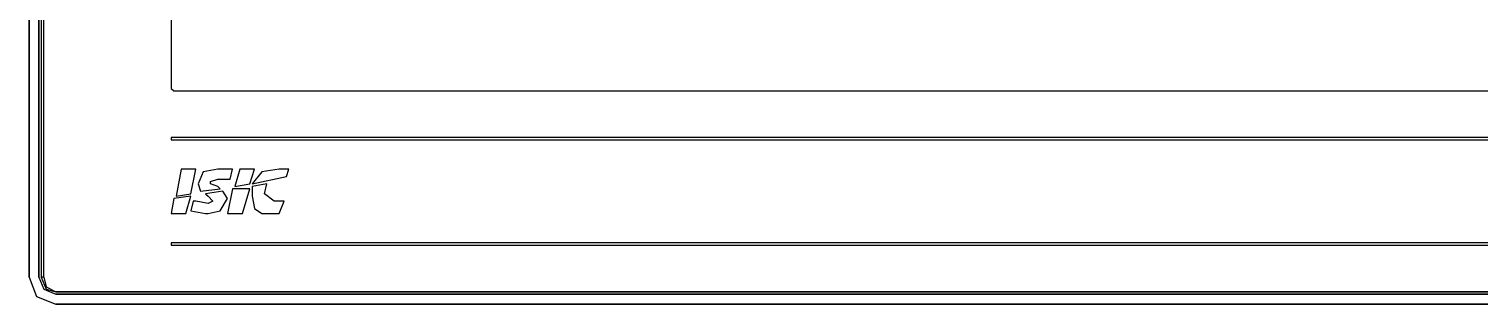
# Model space of a CAD drawing. Header units: millimetres. Extents: x 132530 to 133404, y 33424 to 34046.
# Drawn here: x 132777.67 to 132814.93, y 33648.69 to 33655.76 of the extents above; entities that cross this region are included whole.
import ezdxf

# ---------------------------------------------------------------- set-up
doc = ezdxf.new("R2010")
doc.units = ezdxf.units.MM
doc.linetypes.add('ISO03W100', pattern=[30, 12, -18])
doc.layers.add('Cortes', color=2, linetype='ISO03W100')

# ---------------------------------------------------------------- blocks, each defined once
blk = doc.blocks.new('A$C60096A7C')
at = {"color": 0, "linetype": 'Continuous'}
for points in [[(0, 429), (0, 6.6)], [(0, 6.6), (0, 429)], [(2.4, 429), (2.4, 6.6)], [(2.4, 6.6), (2.4, 429)], [(3, 429), (3, 6.6)], [(3.6, 6.6), (3.6, 429)], [(34.8, 397.2), (34.8, 53.4)], [(34.8, 53.4), (34.8, 52.8), (35.4, 52.2)], [(35.4, 52.2), (585.6, 52.2)], [(35.4, 52.2), (36, 52.2)], [(586.8, 40.8), (34.8, 40.8)], [(34.8, 40.8), (34.8, 40.2)], [(34.8, 40.2), (586.8, 40.2)], [(37.2, 33), (36, 26.4)], [(40.8, 33), (37.2, 33)], [(39.6, 27), (40.8, 33)], [(42.6, 32.4), (41.4, 29.4)], [(46.2, 33), (42.6, 32.4)], [(49.8, 33), (46.2, 33)], [(49.2, 30.6), (49.8, 33)], [(49.8, 33), (49.8, 33)], [(51.6, 33), (50.4, 28.8)], [(55.2, 33), (51.6, 33)], [(54, 29.4), (55.2, 33)], [(57, 32.4), (54.6, 29.4)], [(61.2, 33), (57, 32.4)], [(63.6, 33), (61.2, 33)], [(63, 31.2), (63.6, 33)], [(41.4, 29.4), (42, 27.6)], [(44.4, 30), (46.2, 30.6)], [(44.4, 29.4), (44.4, 30)], [(46.2, 28.8), (44.4, 29.4)], [(46.2, 30.6), (49.2, 30.6)], [(46.8, 28.2), (46.2, 28.8)], [(46.2, 28.8), (46.2, 28.8)], [(50.4, 28.8), (54, 29.4)], [(54.6, 29.4), (63, 31.2)], [(58.2, 29.4), (54.6, 28.8)], [(54.6, 28.8), (54.6, 26.4)], [(57.6, 27), (58.2, 29.4)], [(35.4, 25.8), (34.8, 22.2)], [(39.6, 26.4), (35.4, 25.8)], [(36, 26.4), (39.6, 27)], [(38.4, 22.2), (39.6, 26.4)], [(40.2, 25.2), (39.6, 22.8)], [(40.8, 25.2), (40.2, 25.2)], [(43.8, 24.6), (40.8, 25.2)], [(42, 27.6), (46.8, 28.2)], [(47.4, 27.6), (43.2, 27)], [(43.2, 27), (43.8, 26.4)], [(43.8, 26.4), (43.8, 26.4)], [(43.8, 26.4), (45, 25.2)], [(45, 25.2), (43.8, 24.6)], [(46.8, 22.8), (48.6, 25.8)], [(48.6, 25.8), (47.4, 27.6)], [(49.8, 28.2), (48.6, 22.2)], [(54, 28.2), (49.8, 28.2)], [(52.2, 22.2), (54, 28.2)], [(54.6, 26.4), (55.2, 23.4)], [(54.6, 26.4), (54.6, 26.4)], [(60, 25.2), (57.6, 27)], [(61.8, 25.2), (60, 25.2)], [(61.2, 22.2), (62.4, 25.2)], [(62.4, 25.2), (61.8, 25.2)], [(34.8, 22.2), (38.4, 22.2)], [(39.6, 22.8), (43.2, 22.2)], [(39.6, 22.8), (39.6, 22.8)], [(43.2, 22.2), (43.8, 22.2)], [(43.8, 24.6), (43.8, 24.6)], [(43.8, 22.2), (46.8, 22.8)], [(48.6, 22.2), (52.2, 22.2)], [(55.2, 23.4), (57, 22.2)], [(57, 22.2), (59.4, 22.2)], [(59.4, 22.2), (61.2, 22.2)], [(61.2, 22.2), (61.2, 22.2)], [(34.8, 15), (34.8, 14.4)], [(586.8, 15), (34.8, 15)], [(34.8, 14.4), (586.8, 14.4)], [(0, 6.6), (0, 6.6)], [(0, 6.6), (1.8, 1.8), (6.6, 0)], [(0, 6.6), (1.8, 1.8), (6.6, 0)], [(2.4, 6.6), (3.6, 3.6), (6.6, 2.4)], [(2.4, 6.6), (3.6, 3.6), (6.6, 2.4)], [(2.4, 6.6), (2.4, 6.6)], [(3.6, 6.6), (3, 6.6)], [(3, 6.6), (4.2, 3.6), (6.6, 3)], [(3.6, 6.6), (4.2, 4.2), (6.6, 3)], [(615, 3), (6.6, 3)], [(6.6, 3), (6.6, 3)], [(6.6, 3), (615, 3)], [(6.6, 2.4), (614.4, 2.4)], [(6.6, 2.4), (6.6, 2.4)], [(614.4, 2.4), (6.6, 2.4)], [(6.6, 0), (6.6, 0)], [(6.6, 0), (614.4, 0)], [(614.4, 0), (6.6, 0)], [(6.6, 0), (6.6, 0)], [(6.6, 0), (6.6, 0)]]:
    blk.add_lwpolyline(points, dxfattribs=at)

msp = doc.modelspace()

# ---------------------------------------------------------------- block references
at = {"layer": 'Cortes', "color": 7, "xscale": 0.1050000000104774, "yscale": 0.1050000000032014, "zscale": 0.105}
msp.add_blockref('A$C60096A7C', (132777.673, 33648.69), dxfattribs=at)

doc.saveas('drawing.dxf')
